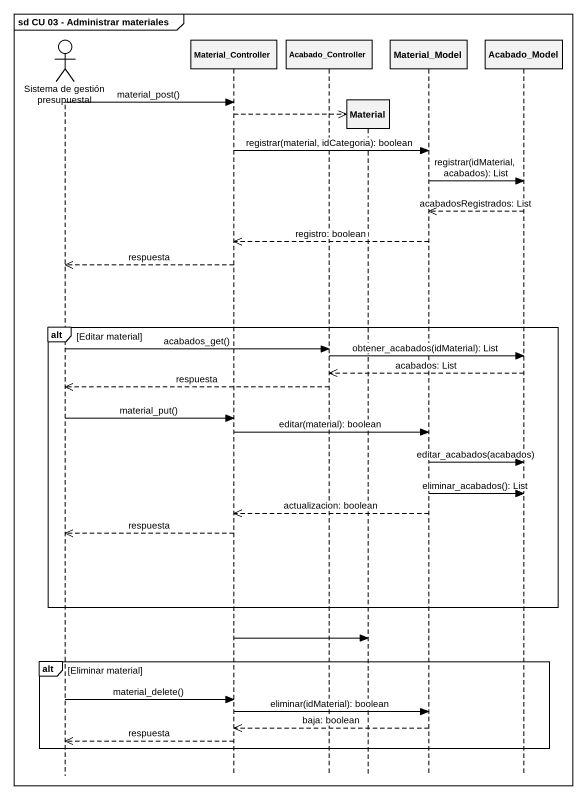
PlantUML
@startuml
mainframe sd CU 03 - Administrar materiales
hide footbox
actor "Sistema de gestión presupuestal" as Sistema_de_gestión
participant Material_Controller
participant Acabado_Controller
participant Material
participant Material_Model
participant Acabado_Model

Sistema_de_gestión -> Material_Controller : material_post()
Material_Controller -->> Material **
Material_Controller -> Material_Model : registrar(material, idCategoria): boolean
Material_Model -> Acabado_Model : registrar(idMaterial, acabados): List
Acabado_Model -->> Material_Model : acabadosRegistrados: List
Material_Model -->> Material_Controller : registro: boolean
Material_Controller -->> Sistema_de_gestión : respuesta
alt Editar material
  Sistema_de_gestión -> Acabado_Controller : acabados_get()
  Acabado_Controller -> Acabado_Model : obtener_acabados(idMaterial): List
  Acabado_Model -->> Acabado_Controller : acabados: List
  Acabado_Controller -->> Sistema_de_gestión : respuesta
  Sistema_de_gestión -> Material_Controller : material_put()
  Material_Controller -> Material_Model : editar(material): boolean
  Material_Model -> Acabado_Model : editar_acabados(acabados)
  Material_Model -> Acabado_Model : eliminar_acabados(): List
  Material_Model -->> Material_Controller : actualizacion: boolean
  Material_Controller -->> Sistema_de_gestión : respuesta
end
Material_Controller -> Material
alt Eliminar material
  Sistema_de_gestión -> Material_Controller : material_delete()
  Material_Controller -> Material_Model : eliminar(idMaterial): boolean
  Material_Model -->> Material_Controller : baja: boolean
  Material_Controller -->> Sistema_de_gestión : respuesta
end
@enduml
